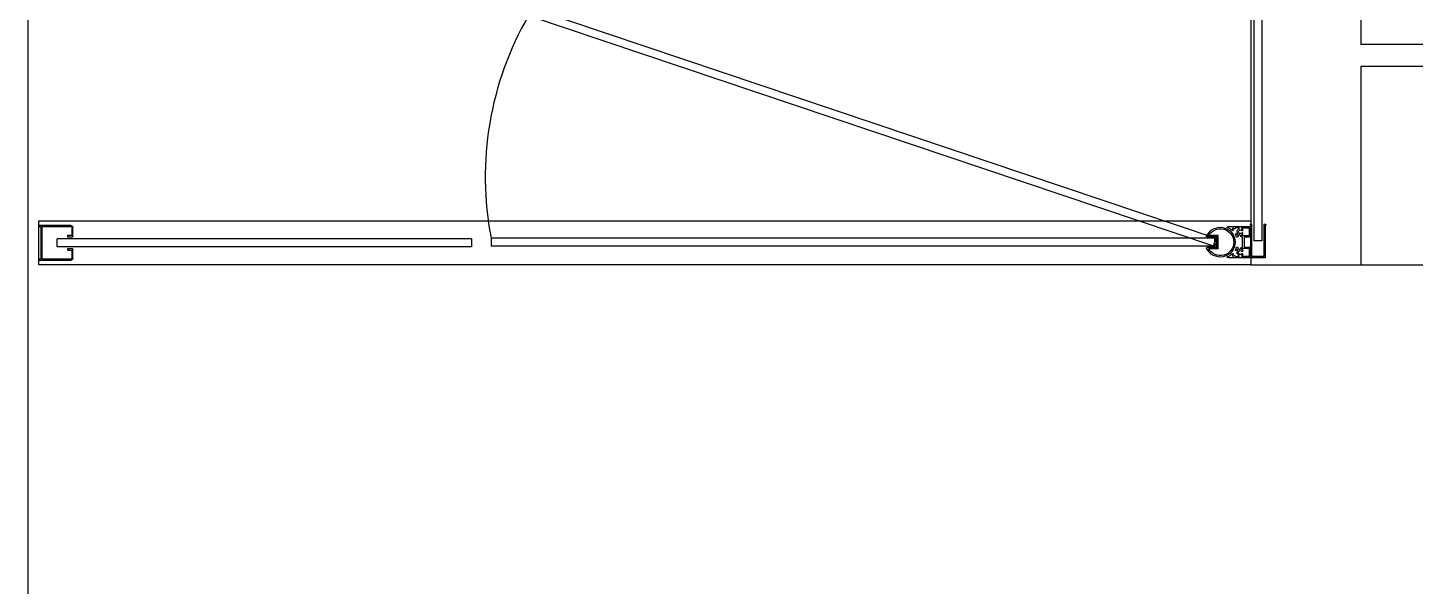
# Model space of a CAD drawing. Header units: millimetres. Extents: x -33000 to 294000, y 0 to 42408.
# Drawn here: x 239771 to 241031, y 17703 to 18210 of the extents above; entities that cross this region are included whole.
import ezdxf

# ---------------------------------------------------------------- set-up
doc = ezdxf.new("R2010")
doc.units = ezdxf.units.MM
doc.header["$LTSCALE"] = 50
doc.layers.add('arch', color=8, linetype='Continuous')

# ---------------------------------------------------------------- blocks, each defined once
blk = doc.blocks.new('A$C16443C7E')
for p in [(-1500, 750), (0, 0)]:
    blk.add_line(p, (-1500, 0))
blk = doc.blocks.new('모헤아바')
at = {"linetype": 'Continuous'}
for points in [[(27.9, 21.3, 0.697279), (27.2, 21.2, -0.11051), (24.6, 16.6, 1), (25.4, 15.9, 0.026681), (26.2, 17), (27, 16, -0.026889), (26, 14.9), (27.2, 13.4), (27.2, 10.9, -0.7078), (26.3, 10.6), (25.8, 11.2, 0.357943), (22.2, 11.9, -0.013641), (21.5, 11.6), (20.7, 12.6, 0.017751), (21.5, 12.9, 1), (21.1, 13.8, -0.054129), (18.6, 12.9), (18.6, 12.3, 0.414214), (19.1, 11.8), (19.3, 11.8, -0.227027), (19.6, 11.6), (20.7, 10.4, -0.235054), (20.7, 10, 0.020052), (20.7, 9.8, -0.347639), (20.2, 9.4, 0.353237), (18.7, 7.9, -0.372216), (18.2, 7.5), (14.4, 7.5), (14.1, 7.2), (13.8, 7.5), (10, 7.5, -0.372216), (9.5, 7.9, 0.353237), (8, 9.4, -0.347639), (7.5, 9.8, 0.020052), (7.5, 10, -0.235054), (7.5, 10.4), (8.6, 11.6, -0.227027), (8.9, 11.8), (9, 11.8, 0.414214), (9.5, 12.3), (9.5, 12.9, -0.054129), (7.1, 13.8, 1), (6.6, 12.9, 0.017751), (7.5, 12.6), (6.7, 11.6, -0.013641), (6, 11.9, 0.357943), (2.3, 11.2), (1.9, 10.6, -0.7078), (1, 10.9), (1, 13.4), (2.2, 14.9, -0.026889), (1.2, 16), (2, 17, 0.026681), (2.8, 15.9, 1), (3.6, 16.6, -0.11051), (1, 21.2, 0.697279), (0.3, 21.3, 0.108374), (0, 20), (0, 0), (9, 0, 0.414214), (9.5, 0.5), (9.5, 5.5, -0.414214), (10, 6), (18.1, 6, -0.414214), (18.6, 5.5), (18.6, 0.5, 0.414214), (19.1, 0), (28.2, 0), (28.2, 20, 0.108374)], [(6.7, 7.2, -0.490348), (5.8, 7.3), (5.7, 7.4, -0.338843), (5.8, 8.1, 2.406752), (3.4, 8.1, -0.338843), (3.5, 7.4), (3.4, 7.2, -0.429272), (2.5, 7.2, -0.08954), (1.9, 8, 0.782307), (1, 7.8), (1, 1.5), (8.5, 1.5), (8.5, 7.5, 0.767482), (7.2, 7.8, -0.067904)], [(27.2, 7.8, 0.782307), (26.3, 8, -0.08954), (25.7, 7.2, -0.429272), (24.8, 7.2), (24.7, 7.4, -0.338843), (24.8, 8.1, 2.406752), (22.3, 8.1, -0.338843), (22.4, 7.4), (22.4, 7.3, -0.490348), (21.4, 7.2, -0.067904), (21, 7.8, 0.767482), (19.6, 7.5), (19.6, 1.5), (27.2, 1.5)]]:
    blk.add_lwpolyline(points, format="xyb", close=True, dxfattribs=at)
blk = doc.blocks.new('원형조립바')
for p, q in [((-6, 2), (-6, 10.6)), ((6, 2), (-6, 2)), ((-5.2, 12.4), (-5.3, 12.4)), ((-4.7, 3.3), (-4.7, 11.9)), ((-4.7, 3.3), (4.7, 3.3)), ((4.7, 3.3), (4.7, 11.9)), ((5.3, 12.4), (5.2, 12.4)), ((6, 2), (6, 10.6))]:
    blk.add_line(p, q)
for centre, radius, start, end in [((0, 0), 13.5, 113.1819, 66.8181), ((0, 0), 12.2, 119.5401, 60.4599), ((-5.2, 11.9), 0.5, 0, 90), ((5.2, 11.9), 0.5, 90, 180)]:
    blk.add_arc(centre, radius, start, end)
blk = doc.blocks.new('사각통바')
for p, q in [((0, -29), (0, 0)), ((0, 0), (1.1, 0)), ((1.1, 0), (1.1, -2)), ((30.5, -2), (30.5, 0)), ((30.5, 0), (31.6, 0)), ((31.6, 0), (31.6, -29)), ((1.1, -2), (15.3, -2)), ((30.5, -3.1), (1.1, -3.1)), ((1.1, -3.1), (1.1, -29)), ((15.3, -2), (15.8, -2.5)), ((15.8, -2.5), (16.3, -2)), ((16.3, -2), (30.5, -2)), ((30.5, -29), (30.5, -3.1)), ((2, -29.9), (9.2, -29.9)), ((9.8, -31), (2, -31)), ((9.2, -29.9), (9.2, -26)), ((9.2, -26), (10.3, -26)), ((10.3, -26), (10.3, -30.5)), ((21.3, -26), (22.4, -26)), ((21.3, -30.5), (21.3, -26)), ((29.6, -31), (21.8, -31)), ((22.4, -26), (22.4, -29.9)), ((22.4, -29.9), (29.6, -29.9))]:
    blk.add_line(p, q)
for centre, radius, start, end in [((2, -29), 2, 180, 270), ((2, -29), 0.9, 180, 270), ((9.8, -30.5), 0.5, 270, 0), ((21.8, -30.5), 0.5, 180, 270), ((29.6, -29), 0.9, 270, 0), ((29.6, -29), 2, 270, 0)]:
    blk.add_arc(centre, radius, start, end)
blk = doc.blocks.new('30mm 채널')
for p, q in [((229223.5, -63918.3), (229194.4, -63918.3)), ((229194.4, -63918.3), (229194.4, -63931.3)), ((229224.4, -63919.4), (229195.5, -63919.4)), ((229195.5, -63919.4), (229195.5, -63930.2)), ((229224.4, -63917.7), (229223.5, -63917.7)), ((229223.5, -63917.7), (229223.5, -63918.3)), ((229224.4, -63917.7), (229224.4, -63919.4)), ((229194.4, -63931.3), (229223.5, -63931.3)), ((229195.5, -63930.2), (229224.4, -63930.2)), ((229223.5, -63931.9), (229223.5, -63931.3)), ((229224.4, -63931.9), (229223.5, -63931.9)), ((229224.4, -63930.2), (229224.4, -63931.9)), ((229224.4, -63931.9), (229224.4, -63930.2))]:
    blk.add_line(p, q)

msp = doc.modelspace()

# ---------------------------------------------------------------- hatches: boundary and pattern name
at = {"layer": 'arch', "ltscale": 25}
h = msp.add_hatch(dxfattribs=at)
h.set_pattern_fill('ANSI31', color=256, scale=0.642903, angle=90, style=0)
h.set_pattern_definition([(135, (210067.6203, -4514.457), (-1.44335867, -1.44335867), [])])
h.paths.add_polyline_path([(240850.3, 18019.9), (240848.5, 18019.9), (240848.5, 18010.5), (240850.3, 18010.5)])

# ---------------------------------------------------------------- linework, layer by layer
for p, q in [((239771.2, 18954.6), (239771.2, 16534.6)), ((240884.1, 18928.8), (240884.1, 18016.3)), ((240891.3, 18928.8), (240891.3, 18016.3)), ((242481.2, 18174.6), (240981.2, 18174.6)), ((240174, 18018.2), (239798, 18018.2)), ((239798, 18011), (239798, 18018.2)), ((240174, 18011), (239798, 18011)), ((240174, 18018.2), (240174, 18011)), ((240848.5, 18018.8), (240191.7, 18018.8)), ((240191.7, 18018.8), (240191.7, 18011.6)), ((240848.5, 18011.6), (240191.7, 18011.6)), ((240848.5, 18011.6), (240848.5, 18018.8)), ((240891.3, 18016.3), (240884.1, 18016.3))]:
    msp.add_line(p, q, dxfattribs=at)
at = {"layer": 'arch', "ltscale": 25, "elevation": 0}
for points in [[(242481.2, 18944.6), (240881.2, 18944.6), (240881.2, 17994.6), (242481.2, 17994.6)], [(240847.3, 18011.8), (240849.8, 18018.5), (240228.2, 18227.6), (240225.7, 18220.9)], [(240881.2, 17994.6), (239781.2, 17994.6), (239781.2, 18034.6), (240881.2, 18034.6)], [(240850.3, 18019.9), (240848.5, 18019.9), (240848.5, 18010.5), (240850.3, 18010.5)]]:
    msp.add_lwpolyline(points, close=True, dxfattribs=at)
at = {"layer": 'arch', "ltscale": 25}
msp.add_lwpolyline([(240981.2, 18174.6), (240981.2, 17994.6)], dxfattribs=at)
msp.add_arc((240478.8, 18074.4), 292.4, 149.9255, 190.9703, dxfattribs=at)

# ---------------------------------------------------------------- block references
msp.add_blockref('A$C16443C7E', (242481.2, 18194.6), dxfattribs=at)
for name, p, xscale, yscale, zscale, rotation in [('사각통바', (239781.2, 18030.4), -0.9999168379199999, 0.9999168379199999, 0.9999168379199999, 89.99999999999967), ('원형조립바', (240853.6, 18015.2), -1.000010832119582, 1.000010832119582, 1.000010832119582, 89.99999999999977), ('모헤아바', (240881.2, 18029.3), -1.000010832119582, 1.000010832119582, 1.000010832119582, 89.99999999999977)]:
    msp.add_blockref(name, p, dxfattribs=dict(at, xscale=xscale, yscale=yscale, zscale=zscale, rotation=rotation))
at = {"layer": 'arch', "ltscale": 25, "xscale": -1, "rotation": 270}
msp.add_blockref('30mm 채널', (304812.5, -211193.3), dxfattribs=at)

doc.saveas('drawing.dxf')
